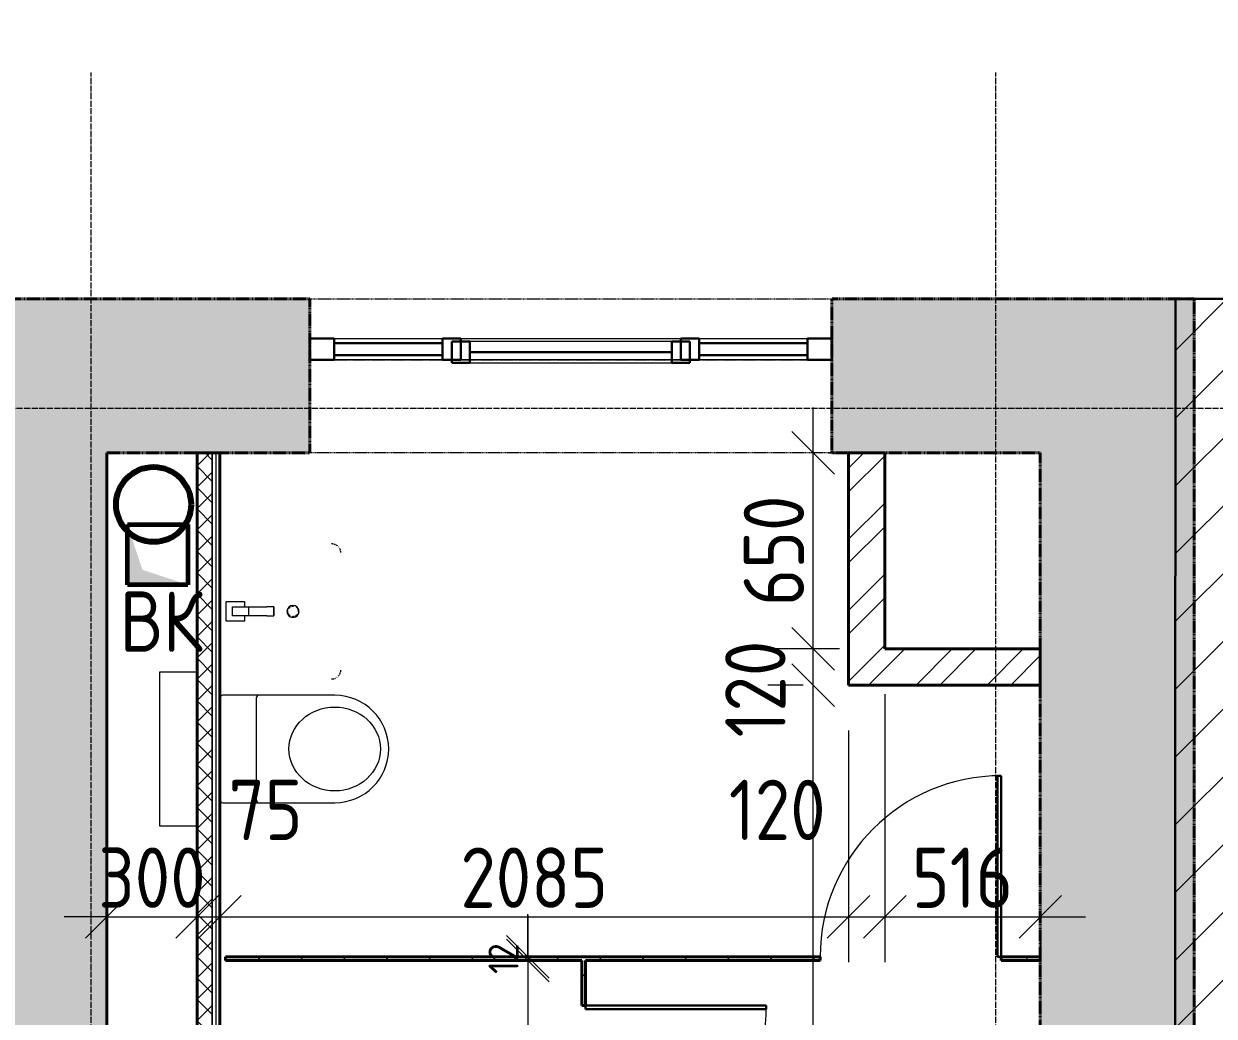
# Model space of a CAD drawing. Header units: millimetres. Extents: x -11886 to 379896, y -8130 to 47743.
# Drawn here: x 330241 to 334188, y 18691 to 21981 of the extents above; entities that cross this region are included whole.
import ezdxf

# ---------------------------------------------------------------- set-up
doc = ezdxf.new("R2010")
doc.units = ezdxf.units.MM
for name, pattern in [('ADSK_Линия сетки', [25, 20, -2.5, 0, -2.5]), ('ADSK_Сверху', [4.5, 3, -1.5]), ('ADSK_Снесено', [4.5, 3, -1.5])]:
    doc.linetypes.add(name, pattern=pattern)
for name, color, linetype, lineweight, true_color in [('_ Окна', 5, 'Continuous', 30, 0x0000ff), ('Витраж', 5, 'Continuous', 18, 0x0000ff), ('Двери', 5, 'Continuous', 18, 0x0000ff), ('Линии', 7, 'Continuous', 9, 0x00a600), ('Обобщенные модели', 5, 'Continuous', 18, 0x0000ff), ('Окна', 5, 'Continuous', 18, 0x0000ff), ('Панели витража', 5, 'Continuous', 18, 0x0000ff), ('планы со стояками отопление_dwg', 7, 'Continuous', 9, 0x767676), ('Сантехника', 5, 'Continuous', 18, 0x0000ff), ('Стены внутренние', 5, 'Continuous', 18, 0x0000ff), ('Стены наружные', 1, 'ADSK_Снесено', 18, 0xff0000), ('Стены штриховка', 5, 'Continuous', 18, 0x0000ff)]:
    doc.layers.add(name, color=color, linetype=linetype, lineweight=lineweight, true_color=true_color)
for name, color, linetype, lineweight in [('Аннотация', 7, 'Continuous', 9), ('Оси', 7, 'Continuous', 9), ('Размеры', 7, 'Continuous', 9), ('стояки', 7, 'Continuous', 9), ('Узлы', 7, 'Continuous', 18)]:
    doc.layers.add(name, color=color, linetype=linetype, lineweight=lineweight)
doc.styles.add('GOST Common_1', font='GOST_Common.ttf', dxfattribs={"width": 0.9, "height": 200})
doc.styles.add('GOST Common_3', font='GOST_Common.ttf', dxfattribs={"width": 0.9, "height": 100})
doc.dimstyles.new('ADSK_Основной_1_мм_Округление_до_1_мм_2', dxfattribs={"dimscale": 304.8, "dimtxt": 100.5715, "dimasz": 0.463911, "dimexe": 0.492126, "dimexo": 0.492126, "dimgap": 0.098425, "dimtad": 1, "dimdec": 0, "dimdsep": 46, "dimtxsty": 'GOST Common_3', "dimblk1": 'OBLIQUE', "dimblk2": 'OBLIQUE', "dimsah": 1, "dimcen": 0.09, "dimdle": 0.492126, "dimazin": 2, "dimtfac": 1, "dimtdec": 4, "dimtix": 1, "dimtmove": 0, "dimatfit": 3, "dimfxl": 1, "dimtvp": 1, "dimtolj": 1, "dimtzin": 0, "dimlwd": 20, "dimlwe": 20, "dimarcsym": 2})
doc.dimstyles.new('ADSK_Основной_2_мм_Округление_до_1_мм', dxfattribs={"dimscale": 304.8, "dimtxt": 201.142999, "dimasz": 0.463911, "dimexe": 0.492126, "dimexo": 0.492126, "dimgap": 0.098425, "dimtad": 1, "dimdec": 0, "dimdsep": 46, "dimtxsty": 'GOST Common_1', "dimblk1": 'OBLIQUE', "dimblk2": 'OBLIQUE', "dimsah": 1, "dimcen": 0.09, "dimdle": 0.492126, "dimazin": 2, "dimtfac": 1, "dimtdec": 4, "dimtix": 1, "dimtmove": 0, "dimatfit": 3, "dimfxl": 1, "dimtvp": 1, "dimtolj": 1, "dimtzin": 0, "dimlwd": 20, "dimlwe": 20, "dimarcsym": 2})
doc.dimstyles.new('ADSK_Основной_2_мм_Округление_до_1_мм_1', dxfattribs={"dimscale": 304.8, "dimtxt": 201.142999, "dimasz": 0.463911, "dimexe": 0.492126, "dimexo": 0.492126, "dimgap": 0.098425, "dimtad": 1, "dimdec": 0, "dimdsep": 46, "dimtxsty": 'GOST Common_1', "dimblk1": 'OBLIQUE', "dimblk2": 'OBLIQUE', "dimsah": 1, "dimcen": 0.09, "dimdle": 0.492126, "dimazin": 2, "dimtfac": 1, "dimtdec": 4, "dimtix": 1, "dimtmove": 1, "dimatfit": 3, "dimfxl": 1, "dimtvp": 1, "dimtolj": 1, "dimtzin": 0, "dimlwd": 20, "dimlwe": 20, "dimarcsym": 2})
pattern_1 = [(45, (322754.53, 150), (-70.7107, 70.7107), [])]
pattern_2 = [(45, (322754.53, 150), (-117.8655, 117.8655), []), (45, (322833.11, 150), (-117.8655, 117.8655), [])]

# ---------------------------------------------------------------- blocks, each defined once
blk = doc.blocks.new('Прямоугольный импост - 70х20_60мм-1225109-04 План 4-го этажа')
at = {"layer": 'Витраж', "color": 161, "linetype": 'ADSK_Сверху', "true_color": 0xaaaaff}
for p, q in [((39704.5, 2327.2), (39704.5, 2257.2)), ((39784.5, 2327.2), (39704.5, 2327.2)), ((40174.5, 2327.2), (40144.5, 2327.2)), ((39784.5, 2257.2), (39704.5, 2257.2)), ((40174.5, 2257.2), (40144.5, 2257.2))]:
    blk.add_line(p, q, dxfattribs=at)
blk = doc.blocks.new('Прямоугольный импост - 70х20_60мм-1236811-04 План 4-го этажа')
at = {"layer": 'Витраж', "color": 161, "linetype": 'ADSK_Сверху', "true_color": 0xaaaaff}
for p, q in [((-80, 35), (0, 35)), ((0, 35), (0, -35)), ((0, -35), (-80, -35))]:
    blk.add_line(p, q, dxfattribs=at)
blk = doc.blocks.new('Прямоугольный импост - 70х20_60мм-1236812-04 План 4-го этажа')
at = {"layer": 'Витраж', "color": 161, "linetype": 'ADSK_Сверху', "true_color": 0xaaaaff}
for p, q in [((0, 35), (-80, 35)), ((0, -35), (0, 35)), ((-80, -35), (0, -35))]:
    blk.add_line(p, q, dxfattribs=at)
blk = doc.blocks.new('Прямоугольный импост - 70х20_60мм-1464022-04 План 4-го этажа')
at = {"layer": 'Витраж', "color": 161, "linetype": 'ADSK_Сверху', "true_color": 0xaaaaff}
for p, q in [((8905.5, 20787.1), (8935.5, 20787.1)), ((9665.5, 20787.1), (9695.5, 20787.1)), ((8905.5, 20717.1), (8935.5, 20717.1)), ((9665.5, 20717.1), (9695.5, 20717.1))]:
    blk.add_line(p, q, dxfattribs=at)
blk = doc.blocks.new('Прямоугольный импост - 70х20_60мм-1225113-04 План 4-го этажа')
at = {"layer": 'Витраж', "color": 161, "linetype": 'ADSK_Сверху', "true_color": 0xaaaaff}
for p, q in [((41084.5, 2327.2), (41054.5, 2327.2)), ((41524.5, 2327.2), (41444.5, 2327.2)), ((41524.5, 2257.2), (41524.5, 2327.2)), ((41084.5, 2257.2), (41054.5, 2257.2)), ((41524.5, 2257.2), (41444.5, 2257.2))]:
    blk.add_line(p, q, dxfattribs=at)
blk = doc.blocks.new('Прямоугольный импост - 70х60мм-1236807-04 План 4-го этажа')
at = {"layer": 'Витраж', "color": 161, "linetype": 'ADSK_Сверху', "true_color": 0xaaaaff}
for p, q in [((-30, 35), (30, 35)), ((30, -35), (-30, -35))]:
    blk.add_line(p, q, dxfattribs=at)
blk = doc.blocks.new('Прямоугольный импост - 70х60мм-V3-04 План 4-го этажа')
at = {"layer": 'Витраж', "color": 161, "linetype": 'ADSK_Сверху', "true_color": 0xaaaaff}
for p, q in [((12864.2, 2396.5), (12864.2, 2326.5)), ((13224.2, 2396.5), (12864.2, 2396.5)), ((13224.2, 2326.5), (13224.2, 2396.5)), ((13224.2, 2326.5), (12864.2, 2326.5))]:
    blk.add_line(p, q, dxfattribs=at)
blk = doc.blocks.new('Прямоугольный импост - 70х60мм-1464024-04 План 4-го этажа')
at = {"layer": 'Витраж', "color": 161, "linetype": 'ADSK_Сверху', "true_color": 0xaaaaff}
for p, q in [((8935.5, 20787.1), (8935.5, 20717.1)), ((8935.5, 20787.1), (9665.5, 20787.1)), ((9665.5, 20717.1), (9665.5, 20787.1)), ((8935.5, 20717.1), (9665.5, 20717.1))]:
    blk.add_line(p, q, dxfattribs=at)
blk = doc.blocks.new('Системная панель - _AR_Стекло_40мм_привязка по центру-V106-04 План 4-го этажа')
at = {"layer": 'Панели витража', "lineweight": 30}
for p, q in [((180, 20), (-180, 20)), ((-180, 20), (-180, -20)), ((180, -20), (180, 20)), ((-180, -20), (180, -20))]:
    blk.add_line(p, q, dxfattribs=at)
blk = doc.blocks.new('Прямоугольный импост - 70х20_60мм-1463983-04 План 4-го этажа')
at = {"layer": 'Витраж', "lineweight": 30}
for p, q in [((-80, 35), (0, 35)), ((-80, -35), (-80, 35)), ((0, 35), (0, -35)), ((0, -35), (-80, -35))]:
    blk.add_line(p, q, dxfattribs=at)
blk = doc.blocks.new('Прямоугольный импост - 70х20_60мм-1463984-04 План 4-го этажа')
at = {"layer": 'Витраж', "lineweight": 30}
for p, q in [((0, 35), (-80, 35)), ((-80, 35), (-80, -35)), ((0, -35), (0, 35)), ((-80, -35), (0, -35))]:
    blk.add_line(p, q, dxfattribs=at)
blk = doc.blocks.new('Витраж-тент со смещением вовне - 60мм 30 сдвиг-2061572-04 План 4-го этажа')
at = {"layer": '_ Окна'}
for p, q in [((-395, 25), (-395, -45)), ((-395, 25), (-335, 25)), ((-395, -45), (-395, 25)), ((-335, 25), (-335, -45)), ((395, 25), (335, 25)), ((335, 25), (335, -45)), ((395, -45), (395, 25)), ((395, -45), (395, 25)), ((-335, -10), (335, -10)), ((-335, -45), (-395, -45)), ((335, -45), (395, -45))]:
    blk.add_line(p, q, dxfattribs=at)
at = {"layer": 'Окна'}
for p, q in [((335, 25), (-335, 25)), ((-335, -45), (335, -45))]:
    blk.add_line(p, q, dxfattribs=at)
blk = doc.blocks.new('Прямоугольный импост - 70х60мм-V89-04 План 4-го этажа')
at = {"layer": 'Витраж'}
for p, q in [((3750.2, 35424.3), (3750.2, 35784.3)), ((3820.2, 35784.3), (3820.2, 35424.3))]:
    blk.add_line(p, q, dxfattribs=at)
blk = doc.blocks.new('Прямоугольный импост - 70х60мм-1463981-04 План 4-го этажа')
at = {"layer": 'Витраж', "lineweight": 30}
for p, q in [((-30, 35), (30, 35)), ((-30, -35), (-30, 35)), ((30, 35), (30, -35)), ((30, -35), (-30, -35))]:
    blk.add_line(p, q, dxfattribs=at)
blk = doc.blocks.new('Прямоугольный импост - 70х60мм-V107-04 План 4-го этажа')
at = {"layer": 'Витраж'}
for p, q in [((8935.5, 20787.1), (9665.5, 20787.1)), ((9665.5, 20717.1), (8935.5, 20717.1))]:
    blk.add_line(p, q, dxfattribs=at)
blk = doc.blocks.new('Дверь-Одинарная-Панель - 600 x 2150 мм с_у-1872436-04 План 4-го этажа')
at = {"layer": 'Двери', "lineweight": 30}
for p, q in [((288, -6), (300, -6)), ((288, -606), (288, -6)), ((300, -6), (300, -606)), ((300, -606), (288, -606))]:
    blk.add_line(p, q, dxfattribs=at)
at = {"layer": 'Двери'}
blk.add_arc((300, -6), 600, 180, 270, dxfattribs=at)
blk = doc.blocks.new('Туалет подвесной-Moderna R-Laufen - 000 White-2284892-04 План 4-го этажа')
at = {"layer": 'Обобщенные модели'}
for p, q in [((-53, 419.3), (-53, 47.4)), ((303, 47.4), (303, 419.3)), ((-43.1, 157.8), (293.1, 157.8))]:
    blk.add_line(p, q, dxfattribs=at)
for centre, radius, start, end in [((125, 419.3), 178, 360, 180), ((-43.1, 167.7), 9.89, 180, 270), ((293.1, 167.7), 9.89, 270, 360), ((-43.1, 47.4), 9.89, 180, 270), ((293.1, 47.4), 9.89, 270, 360)]:
    blk.add_arc(centre, radius, start, end, dxfattribs=at)
blk.add_ellipse((125, 418.3), major_axis=(0, 151.6), ratio=0.916517, dxfattribs=at)
at = {"layer": 'Сантехника'}
for p, q in [((-130, -37.5), (-130, -162.5)), ((380, -162.5), (380, -37.5)), ((-130, -162.5), (380, -162.5))]:
    blk.add_line(p, q, dxfattribs=at)
blk = doc.blocks.new('Parametric_Porcelain_bathroom_sink_20774 - 450х400мм-2289802-04 План 4-го этажа')
at = {"layer": 'Сантехника'}
for p, q in [((-89.1, 380.6), (-88.2, 381.4)), ((343.1, 376.6), (343.9, 375.7)), ((110, 166.6), (140, 166.6)), ((110, 166.6), (110, 143.6)), ((140, 166.6), (110, 166.6)), ((140, 143.6), (140, 166.6)), ((110, 84), (110, 143.6)), ((140, 143.6), (140, 84)), ((110, 49), (110, 84)), ((140, 84), (110, 84)), ((140, 84), (140, 49)), ((93.2, 68.7), (93.2, 9.1)), ((110, 70.6), (95.1, 70.6)), ((110, 29), (110, 49)), ((154.6, 70.6), (140, 70.6)), ((140, 49), (140, 29)), ((156.5, 9.1), (156.5, 68.7)), ((94.7, 7.6), (155, 7.6)), ((140, 29), (110, 29))]:
    blk.add_line(p, q, dxfattribs=at)
at = {"layer": 'Сантехника', "flags": 128}
for points in [[(-100, 357.5), (-100, 358.7), (-99.9, 359.9), (-99.8, 361.1), (-99.6, 362.3), (-99.4, 363.5), (-99.1, 364.6)], [(-98.5, 366.9), (-98.1, 368.1), (-97.6, 369.2), (-97.1, 370.3), (-96.6, 371.4)], [(-95.4, 373.4), (-94.8, 374.4), (-94.1, 375.4), (-93.3, 376.4), (-92.6, 377.3)], [(-83.1, 384.5), (-82, 385), (-80.9, 385.5), (-79.7, 385.9)], [(-77.4, 386.6), (-76.3, 386.8), (-75.1, 387.1), (-73.9, 387.2), (-72.7, 387.4), (-71.5, 387.5), (-70.3, 387.5), (-70, 387.5)], [(320, 387.5), (321.2, 387.5), (322.4, 387.4), (323.6, 387.3), (324.8, 387.1), (326, 386.9), (327.1, 386.6)], [(329.4, 386), (330.6, 385.6), (331.7, 385.1), (332.8, 384.6), (333.9, 384.1)], [(335.9, 382.9), (336.9, 382.3), (337.9, 381.6), (338.9, 380.8), (339.8, 380.1)], [(347, 370.6), (347.5, 369.5), (348, 368.4), (348.4, 367.2)], [(349.1, 364.9), (349.3, 363.8), (349.6, 362.6), (349.7, 361.4), (349.9, 360.2), (350, 359), (350, 357.8), (350, 357.5)]]:
    blk.add_lwpolyline(points, dxfattribs=at)
at = {"layer": 'Сантехника'}
for centre, radius, start, end in [((125, 230), 20, 0, 180), ((125, 230), 18.2, 95.8453, 146.6627), ((125, 230), 18.2, 85.131, 94.1833), ((125, 230), 18.2, 52.7593, 62.7191), ((125, 230), 16.3, 36.8749, 45), ((125, 230), 16.3, 36.8749, 45), ((125, 230), 18.2, 45, 49.4056), ((125, 230), 18.2, 28.9833, 39.7338), ((125, 230), 20, 180, 360), ((125, 230), 18.2, 165.1578, 180), ((125, 230), 18.2, 180, 191.3408), ((125, 230), 16.3, 175.3673, 180), ((125, 230), 16.3, 175.3673, 180), ((125, 230), 16.3, 180, 198.6206), ((125, 230), 16.3, 180, 198.6206), ((125, 230), 18.2, 208.9833, 219.7338), ((125, 230), 16.3, 216.8749, 225), ((125, 230), 16.3, 216.8749, 225), ((125, 230), 18.2, 225, 229.4056), ((125, 230), 18.2, 232.7593, 242.7191), ((125, 230), 18.2, 265.131, 274.1833), ((125, 230), 18.2, 278.4667, 326.6627), ((125, 230), 16.3, 0, 18.6206), ((125, 230), 16.3, 0, 18.6206), ((125, 230), 16.3, 355.3673, 360), ((125, 230), 16.3, 355.3673, 360), ((125, 230), 18.2, 345.1578, 360), ((125, 230), 18.2, 0, 11.3408), ((95.1, 68.7), 1.87, 90, 180), ((95.1, 68.7), 1.87, 120, 150), ((95.1, 68.7), 1.87, 120, 150), ((95.1, 68.7), 1.87, 120, 150), ((154.6, 68.7), 1.87, 0, 90), ((154.6, 68.7), 1.87, 30, 60), ((154.6, 68.7), 1.87, 30, 60), ((154.6, 68.7), 1.87, 30, 60), ((94.7, 9.1), 1.49, 180, 270), ((155, 9.1), 1.49, 270, 360)]:
    blk.add_arc(centre, radius, start, end, dxfattribs=at)
blk = doc.blocks.new('Дверь-Одинарная-Панель - 600 x 2150 мм с_у-1872435-04 План 4-го этажа')
at = {"layer": 'Двери', "lineweight": 30}
for p, q in [((300, 606), (288, 606)), ((288, 606), (288, 6)), ((300, 6), (300, 606)), ((288, 6), (300, 6))]:
    blk.add_line(p, q, dxfattribs=at)
at = {"layer": 'Двери'}
blk.add_arc((300, 6), 600, 90, 180, dxfattribs=at)
blk = doc.blocks.new('планы со стояками отопление_dwg-1484427-04 План 4-го этажа')
at = {"layer": 'стояки', "color": 246, "lineweight": 80, "true_color": 0x7f001f}
blk.add_circle((178406.1, 430146.1), 124.3, dxfattribs=at)
blk = doc.blocks.new('_Oblique')
at = {"color": 0, "linetype": 'ByBlock', "lineweight": -2}
blk.add_line((-0.5, -0.5), (0.5, 0.5), dxfattribs=at)
blk = doc.blocks.new('*D3000')
at = {"layer": 'Defpoints', "color": 0, "transparency": 16777216}
for p in [(331912, 18876.1), (332012, 18888.1), (332012, 18876.1)]:
    blk.add_point(p, dxfattribs=at)
at = {"layer": 'Размеры', "color": 0, "lineweight": 20, "transparency": 16777216}
for p, q in [((331912, 18888.1), (331912, 19029.5)), ((331862, 18888.1), (331762, 18888.1)), ((331862, 18876.1), (331762, 18876.1)), ((331912, 18888.1), (331912, 18876.1)), ((331912, 18876.1), (331912, 18734.7))]:
    blk.add_line(p, q, dxfattribs=at)
at = {"layer": 'Размеры', "color": 0, "lineweight": 20, "transparency": 16777216, "xscale": 141.4, "yscale": 141.4, "zscale": 141.4}
for p, rotation in [((331912, 18888.1), 270), ((331912, 18876.1), 90)]:
    blk.add_blockref('_Oblique', p, dxfattribs=dict(at, rotation=rotation))
at = {"layer": 'Размеры', "color": 0, "lineweight": 20, "transparency": 16777216, "insert": (331832, 18882.1), "char_height": 100, "width": 128.868, "attachment_point": 5, "rotation": 90, "style": 'GOST Common_3'}
blk.add_mtext('\\A1;12', dxfattribs=at)
blk = doc.blocks.new('*D3001')
at = {"layer": 'Defpoints', "color": 0, "transparency": 16777216}
for p in [(332012, 18876.1), (331912, 17926.1), (332012, 17926.1)]:
    blk.add_point(p, dxfattribs=at)
at = {"layer": 'Размеры', "color": 0, "lineweight": 20, "transparency": 16777216}
for p, q in [((331912, 19026.1), (331912, 17776.1)), ((331862, 18876.1), (331762, 18876.1)), ((331862, 17926.1), (331762, 17926.1))]:
    blk.add_line(p, q, dxfattribs=at)
at = {"layer": 'Размеры', "color": 0, "lineweight": 20, "transparency": 16777216, "xscale": 141.4, "yscale": 141.4, "zscale": 141.4}
for p, rotation in [((331912, 18876.1), 90), ((331912, 17926.1), 270)]:
    blk.add_blockref('_Oblique', p, dxfattribs=dict(at, rotation=rotation))
at = {"layer": 'Размеры', "color": 0, "lineweight": 20, "transparency": 16777216, "insert": (331832, 18401.1), "char_height": 100, "width": 227.053, "attachment_point": 5, "rotation": 90, "style": 'GOST Common_3'}
blk.add_mtext('\\A1;950', dxfattribs=at)
blk = doc.blocks.new('*D3010')
at = {"layer": 'Defpoints', "color": 0, "transparency": 16777216}
for p in [(332858.4, 19788.6), (332975.9, 19788.6), (332103.3, 15040.1)]:
    blk.add_point(p, dxfattribs=at)
at = {"layer": 'Размеры', "color": 0, "lineweight": 20, "transparency": 16777216}
for p, q in [((332858.4, 14890.1), (332858.4, 19938.6)), ((332825.9, 19788.6), (332708.4, 19788.6)), ((332253.3, 15040.1), (333008.4, 15040.1))]:
    blk.add_line(p, q, dxfattribs=at)
at = {"layer": 'Размеры', "color": 0, "lineweight": 20, "transparency": 16777216, "xscale": 141.4, "yscale": 141.4, "zscale": 141.4}
for p, rotation in [((332858.4, 19788.6), 90), ((332858.4, 15040.1), 270)]:
    blk.add_blockref('_Oblique', p, dxfattribs=dict(at, rotation=rotation))
at = {"layer": 'Размеры', "color": 0, "lineweight": 20, "transparency": 16777216, "insert": (332728.4, 17414.4), "char_height": 200, "width": 646.385, "attachment_point": 5, "rotation": 90, "style": 'GOST Common_1'}
blk.add_mtext('\\A1;4749', dxfattribs=at)
blk = doc.blocks.new('*D3011')
at = {"layer": 'Defpoints', "color": 0, "transparency": 16777216}
for p in [(332858.4, 19908.6), (333095.9, 19908.6), (332975.9, 19788.6)]:
    blk.add_point(p, dxfattribs=at)
at = {"layer": 'Размеры', "color": 0, "lineweight": 20, "transparency": 16777216}
for p, q in [((332858.4, 19638.6), (332858.4, 20058.6)), ((332945.9, 19908.6), (332708.4, 19908.6)), ((332825.9, 19788.6), (332708.4, 19788.6))]:
    blk.add_line(p, q, dxfattribs=at)
at = {"layer": 'Размеры', "color": 0, "lineweight": 20, "transparency": 16777216, "xscale": 141.4, "yscale": 141.4, "zscale": 141.4}
for p, rotation in [((332858.4, 19908.6), 90), ((332858.4, 19788.6), 270)]:
    blk.add_blockref('_Oblique', p, dxfattribs=dict(at, rotation=rotation))
at = {"layer": 'Размеры', "color": 0, "lineweight": 20, "transparency": 16777216, "insert": (332567, 19615), "char_height": 200, "width": 409.104, "attachment_point": 1, "rotation": 90, "line_spacing_factor": 1.022761, "style": 'GOST Common_1'}
blk.add_mtext('\\A1;120', dxfattribs=at)
blk = doc.blocks.new('*D3012')
at = {"layer": 'Defpoints', "color": 0, "transparency": 16777216}
for p in [(332758.4, 20558.6), (332858.4, 20558.6), (333095.9, 19908.6)]:
    blk.add_point(p, dxfattribs=at)
at = {"layer": 'Размеры', "color": 0, "lineweight": 20, "transparency": 16777216}
for p, q in [((332858.4, 19758.6), (332858.4, 20708.6)), ((332908.4, 20558.6), (333008.4, 20558.6)), ((332945.9, 19908.6), (332708.4, 19908.6))]:
    blk.add_line(p, q, dxfattribs=at)
at = {"layer": 'Размеры', "color": 0, "lineweight": 20, "transparency": 16777216, "xscale": 141.4, "yscale": 141.4, "zscale": 141.4}
for p, rotation in [((332858.4, 20558.6), 90), ((332858.4, 19908.6), 270)]:
    blk.add_blockref('_Oblique', p, dxfattribs=dict(at, rotation=rotation))
at = {"layer": 'Размеры', "color": 0, "lineweight": 20, "transparency": 16777216, "insert": (332728.4, 20233.6), "char_height": 200, "width": 454.106, "attachment_point": 5, "rotation": 90, "style": 'GOST Common_1'}
blk.add_mtext('\\A1;650', dxfattribs=at)
blk = doc.blocks.new('*D3033')
at = {"layer": 'Defpoints', "color": 0, "transparency": 16777216}
for p in [(330516.3, 19158.3), (330816.3, 19120.2), (330816.3, 19020.2)]:
    blk.add_point(p, dxfattribs=at)
at = {"layer": 'Размеры', "color": 0, "lineweight": 20, "transparency": 16777216}
for p, q in [((330516.3, 19020.2), (330374.9, 19020.2)), ((330516.3, 19020.2), (330816.3, 19020.2)), ((330516.3, 19008.3), (330516.3, 18870.2)), ((330816.3, 19020.2), (330957.7, 19020.2)), ((330816.3, 18970.2), (330816.3, 18870.2))]:
    blk.add_line(p, q, dxfattribs=at)
at = {"layer": 'Размеры', "color": 0, "lineweight": 20, "transparency": 16777216, "xscale": 141.4, "yscale": 141.4, "zscale": 141.4}
blk.add_blockref('_Oblique', (330516.3, 19020.2), dxfattribs=at)
at = {"layer": 'Размеры', "color": 0, "lineweight": 20, "transparency": 16777216, "xscale": 141.4, "yscale": 141.4, "zscale": 141.4, "rotation": 180}
blk.add_blockref('_Oblique', (330816.3, 19020.2), dxfattribs=at)
at = {"layer": 'Размеры', "color": 0, "lineweight": 20, "transparency": 16777216, "insert": (330666.3, 19150.2), "char_height": 200, "width": 454.106, "attachment_point": 5, "style": 'GOST Common_1'}
blk.add_mtext('\\A1;300', dxfattribs=at)
blk = doc.blocks.new('*D3034')
at = {"layer": 'Defpoints', "color": 0, "transparency": 16777216}
for p in [(330816.3, 19120.2), (330891.3, 19120.2), (330891.3, 19020.2)]:
    blk.add_point(p, dxfattribs=at)
at = {"layer": 'Размеры', "color": 0, "lineweight": 20, "transparency": 16777216}
for p, q in [((330666.3, 19020.2), (331041.3, 19020.2)), ((330816.3, 18970.2), (330816.3, 18870.2)), ((330891.3, 18970.2), (330891.3, 18870.2))]:
    blk.add_line(p, q, dxfattribs=at)
at = {"layer": 'Размеры', "color": 0, "lineweight": 20, "transparency": 16777216, "xscale": 141.4, "yscale": 141.4, "zscale": 141.4, "rotation": 180}
blk.add_blockref('_Oblique', (330816.3, 19020.2), dxfattribs=at)
at = {"layer": 'Размеры', "color": 0, "lineweight": 20, "transparency": 16777216, "xscale": 141.4, "yscale": 141.4, "zscale": 141.4}
blk.add_blockref('_Oblique', (330891.3, 19020.2), dxfattribs=at)
at = {"layer": 'Размеры', "color": 0, "lineweight": 20, "transparency": 16777216, "insert": (330920.3, 19474.9), "char_height": 200, "width": 302.737, "attachment_point": 1, "line_spacing_factor": 1.022761, "style": 'GOST Common_1'}
blk.add_mtext('\\A1;75', dxfattribs=at)
blk = doc.blocks.new('*D3035')
at = {"layer": 'Defpoints', "color": 0, "transparency": 16777216}
for p in [(332975.9, 19788.6), (330891.3, 19120.2), (332975.9, 19020.2)]:
    blk.add_point(p, dxfattribs=at)
at = {"layer": 'Размеры', "color": 0, "lineweight": 20, "transparency": 16777216}
for p, q in [((332975.9, 19638.6), (332975.9, 18870.2)), ((330741.3, 19020.2), (333125.9, 19020.2)), ((330891.3, 18970.2), (330891.3, 18870.2))]:
    blk.add_line(p, q, dxfattribs=at)
at = {"layer": 'Размеры', "color": 0, "lineweight": 20, "transparency": 16777216, "xscale": 141.4, "yscale": 141.4, "zscale": 141.4, "rotation": 180}
blk.add_blockref('_Oblique', (330891.3, 19020.2), dxfattribs=at)
at = {"layer": 'Размеры', "color": 0, "lineweight": 20, "transparency": 16777216, "xscale": 141.4, "yscale": 141.4, "zscale": 141.4}
blk.add_blockref('_Oblique', (332975.9, 19020.2), dxfattribs=at)
at = {"layer": 'Размеры', "color": 0, "lineweight": 20, "transparency": 16777216, "insert": (331933.6, 19150.2), "char_height": 200, "width": 605.475, "attachment_point": 5, "style": 'GOST Common_1'}
blk.add_mtext('\\A1;2085', dxfattribs=at)
blk = doc.blocks.new('*D3036')
at = {"layer": 'Defpoints', "color": 0, "transparency": 16777216}
for p in [(333095.9, 19908.6), (332975.9, 19788.6), (333095.9, 19020.2)]:
    blk.add_point(p, dxfattribs=at)
at = {"layer": 'Размеры', "color": 0, "lineweight": 20, "transparency": 16777216}
for p, q in [((333095.9, 19758.6), (333095.9, 18870.2)), ((332975.9, 19638.6), (332975.9, 18870.2)), ((332825.9, 19020.2), (333245.9, 19020.2))]:
    blk.add_line(p, q, dxfattribs=at)
at = {"layer": 'Размеры', "color": 0, "lineweight": 20, "transparency": 16777216, "xscale": 141.4, "yscale": 141.4, "zscale": 141.4, "rotation": 180}
blk.add_blockref('_Oblique', (332975.9, 19020.2), dxfattribs=at)
at = {"layer": 'Размеры', "color": 0, "lineweight": 20, "transparency": 16777216, "xscale": 141.4, "yscale": 141.4, "zscale": 141.4}
blk.add_blockref('_Oblique', (333095.9, 19020.2), dxfattribs=at)
at = {"layer": 'Размеры', "color": 0, "lineweight": 20, "transparency": 16777216, "insert": (332579.1, 19474.9), "char_height": 200, "width": 409.104, "attachment_point": 1, "line_spacing_factor": 1.022761, "style": 'GOST Common_1'}
blk.add_mtext('\\A1;120', dxfattribs=at)
blk = doc.blocks.new('*D3037')
at = {"layer": 'Defpoints', "color": 0, "transparency": 16777216}
for p in [(333095.9, 19908.6), (333611.9, 19120.2), (333611.9, 19020.2)]:
    blk.add_point(p, dxfattribs=at)
at = {"layer": 'Размеры', "color": 0, "lineweight": 20, "transparency": 16777216}
for p, q in [((333095.9, 19758.6), (333095.9, 18870.2)), ((332945.9, 19020.2), (333761.9, 19020.2)), ((333611.9, 18970.2), (333611.9, 18870.2))]:
    blk.add_line(p, q, dxfattribs=at)
at = {"layer": 'Размеры', "color": 0, "lineweight": 20, "transparency": 16777216, "xscale": 141.4, "yscale": 141.4, "zscale": 141.4, "rotation": 180}
blk.add_blockref('_Oblique', (333095.9, 19020.2), dxfattribs=at)
at = {"layer": 'Размеры', "color": 0, "lineweight": 20, "transparency": 16777216, "xscale": 141.4, "yscale": 141.4, "zscale": 141.4}
blk.add_blockref('_Oblique', (333611.9, 19020.2), dxfattribs=at)
at = {"layer": 'Размеры', "color": 0, "lineweight": 20, "transparency": 16777216, "insert": (333353.9, 19150.2), "char_height": 200, "width": 409.104, "attachment_point": 5, "style": 'GOST Common_1'}
blk.add_mtext('\\A1;516', dxfattribs=at)

msp = doc.modelspace()

# ---------------------------------------------------------------- hatches: boundary and pattern name
at = {"lineweight": 13, "true_color": 0x636466, "transparency": 33554559}
h = msp.add_hatch(dxfattribs=at)
h.set_pattern_fill('ANSI31', color=251, scale=50)
h.set_pattern_definition([(45, (322754.53, 85026.59), (-112.2532, 112.2532), [])])
h.paths.add_polyline_path([(354071.55, 43675.13), (341210.37, 43675.13), (341210.37, 21068.63), (334059.77, 21068.63), (334055.85, 13720.18), (337042.11, 13716.63), (337042.11, 13206.63), (335179.7, 13206.63), (335179.7, 11328.12), (358547.3, 11328.12), (358547.3, 13716.63), (361496.44, 13716.63), (361484.24, 21084.06), (354071.55, 21084.06)])
at = {"layer": 'Стены внутренние', "true_color": 0xc0c0c0}
msp.add_hatch(color=9, dxfattribs=at).paths.add_polyline_path([(330487.34, 12933.84), (330516.28, 12933.84), (330516.28, 20558.63), (330136.28, 20558.63), (330136.28, 13109.55), (330486.6, 13110.89), (330487.14, 12933.84)])
at = {"layer": 'Стены внутренние', "lineweight": 9}
h = msp.add_hatch(dxfattribs=at)
h.set_pattern_fill('FP_3', color=256, style=0, pattern_type=2)
h.set_pattern_definition([(45, (322754.535, 150), (-35.35534, 35.35534), []), (135, (322754.535, 150), (-35.35534, -35.35534), [])])
h.paths.add_polyline_path([(330866.28, 15040.12), (330866.28, 20558.63), (330816.28, 20558.63), (330816.28, 15040.12)])
h = msp.add_hatch(dxfattribs=at)
h.set_pattern_fill('FP_2', color=256, style=0, pattern_type=2)
h.set_pattern_definition(pattern_2)
h.paths.add_polyline_path([(333095.85, 19908.63), (333095.85, 20558.63), (332975.85, 20558.63), (332975.85, 19908.63)])
h = msp.add_hatch(dxfattribs=at)
h.set_pattern_fill('FP_2', color=256, style=0, pattern_type=2)
h.set_pattern_definition(pattern_2)
h.paths.add_polyline_path([(332975.85, 19788.63), (333611.85, 19788.63), (333611.85, 19908.63), (332975.85, 19908.63)])
h = msp.add_hatch(dxfattribs=at)
h.set_pattern_fill('FP_4', color=256, style=0, pattern_type=2)
h.set_pattern_definition(pattern_1)
h.paths.add_polyline_path([(333611.85, 18876.12), (333611.85, 18888.12), (333481.85, 18888.12), (333481.85, 18876.12)])
h.paths.add_polyline_path([(332881.85, 18876.12), (332881.85, 18888.12), (330910.34, 18888.12), (330910.34, 18876.12), (332276.3, 18876.12)])
h = msp.add_hatch(dxfattribs=at)
h.set_pattern_fill('FP_4', color=256, style=0, pattern_type=2)
h.set_pattern_definition(pattern_1)
h.paths.add_polyline_path([(332103.28, 15040.12), (332103.28, 15240.12), (332091.28, 15240.12), (332091.28, 15040.12)])
h.paths.add_polyline_path([(332103.28, 15840.12), (332103.28, 16214.12), (332091.28, 16214.12), (332091.28, 15840.12)])
h.paths.add_polyline_path([(332091.28, 16814.12), (332103.28, 16814.12), (332103.28, 17164.12), (332091.28, 17164.12), (332091.28, 16952.12)])
h.paths.add_polyline_path([(332091.28, 17764.12), (332103.28, 17764.12), (332103.28, 18126.12), (332091.28, 18126.12), (332091.28, 17888.96)])
h.paths.add_polyline_path([(332103.28, 18726.12), (332103.28, 18876.12), (332091.28, 18875.93), (332091.28, 18726.12)])
at = {"layer": 'Стены наружные', "true_color": 0xc0c0c0}
h = msp.add_hatch(color=9, dxfattribs=at)
h.paths.add_polyline_path([(333611.85, 20558.63), (334121.85, 20558.63), (334121.85, 21068.63), (332920.07, 21068.63), (332920.07, 20558.63)])
h.paths.add_polyline_path([(326698.03, 20558.63), (331190.07, 20558.63), (331190.07, 21068.63), (326188.03, 21068.63), (326188.03, 20562.46), (326503.43, 20560.63), (326503.43, 20558.63), (326644.61, 20558.63)])
h = msp.add_hatch(color=9, dxfattribs=at)
h.paths.add_polyline_path([(334121.85, 13716.63), (334121.85, 14168.45), (333611.85, 14168.45), (333611.85, 13716.63), (333991.85, 13716.63)])
h.paths.add_polyline_path([(333716.18, 15018.45), (334121.85, 15018.45), (334121.85, 20558.63), (333611.85, 20558.63), (333611.85, 15018.45)])
at = {"layer": 'Узлы', "true_color": 0x808080}
msp.add_hatch(color=8, dxfattribs=at).paths.add_polyline_path([(330584.88, 20121.32), (330784.88, 20121.32), (330634.38, 20170.82), (330584.88, 20321.32), (330584.88, 20170.82)])

# ---------------------------------------------------------------- linework, layer by layer
at = {"color": 251, "lineweight": 30, "true_color": 0x636466}
msp.add_lwpolyline([(334059.77, 21068.63), (334055.85, 13720.18), (337042.11, 13716.63), (337042.11, 13206.63), (335179.7, 13206.63), (335179.7, 11328.12), (358547.3, 11328.12), (358547.3, 13716.63), (361496.44, 13716.63), (361484.24, 21084.06), (354071.55, 21084.06), (354071.55, 43675.13), (341210.37, 43675.13), (341210.37, 21068.63), (334059.77, 21068.63)], dxfattribs=at)
at = {"layer": 'Линии', "lineweight": 60}
for p, q in [((330584.88, 20321.32), (330784.88, 20321.32)), ((330584.88, 20121.32), (330584.88, 20321.32)), ((330784.88, 20321.32), (330784.88, 20121.32)), ((330784.88, 20121.32), (330584.88, 20121.32))]:
    msp.add_line(p, q, dxfattribs=at)
at = {"layer": 'Оси', "linetype": 'ADSK_Линия сетки'}
for p, q in [((330464.44, -5025.59), (330464.44, 21818.8)), ((333464.44, -5025.59), (333464.44, 21818.8)), ((311668.31, 20706.79), (379896.25, 20706.79))]:
    msp.add_line(p, q, dxfattribs=at)
at = {"layer": 'Стены внутренние', "color": 18, "lineweight": 40, "true_color": 0x000000}
for p, q in [((330516.28, 13123.84), (330516.28, 20558.63)), ((330816.28, 20558.63), (330816.28, 15040.12)), ((330866.28, 20558.63), (330816.28, 20558.63)), ((330891.28, 20558.63), (330867.28, 20558.63)), ((330891.28, 15040.12), (330891.28, 20558.63)), ((332975.85, 20558.63), (332975.85, 19788.63)), ((333095.85, 20558.63), (332975.85, 20558.63)), ((333095.85, 19908.63), (333095.85, 20558.63)), ((333611.85, 19908.63), (333095.85, 19908.63)), ((333611.85, 19788.63), (333611.85, 19908.63)), ((332975.85, 19788.63), (333611.85, 19788.63)), ((332881.85, 18888.12), (330910.34, 18888.12)), ((330910.34, 18888.12), (330910.34, 18876.12)), ((330910.34, 18876.12), (332091.28, 18876.12)), ((332091.28, 18876.12), (332091.28, 18726.12)), ((332103.28, 18876.12), (332881.85, 18876.12)), ((332103.28, 18726.12), (332103.28, 18876.12)), ((332881.85, 18876.12), (332881.85, 18888.12)), ((333611.85, 18888.12), (333481.85, 18888.12)), ((333481.85, 18888.12), (333481.85, 18876.12)), ((333481.85, 18876.12), (333611.85, 18876.12)), ((333611.85, 18876.12), (333611.85, 18888.12)), ((332091.28, 18726.12), (332103.28, 18726.12))]:
    msp.add_line(p, q, dxfattribs=at)
at = {"layer": 'Стены наружные', "color": 18, "lineweight": 40, "true_color": 0x000000}
for p, q in [((331190.07, 21068.63), (326698.03, 21068.63)), ((331190.07, 20558.63), (331190.07, 21068.63)), ((334121.85, 21068.63), (332920.07, 21068.63)), ((332920.07, 21068.63), (332920.07, 20558.63)), ((334121.85, 15018.45), (334121.85, 21068.63)), ((330516.28, 20558.63), (330816.28, 20558.63)), ((330891.28, 20558.63), (331190.07, 20558.63)), ((332920.07, 20558.63), (332975.85, 20558.63)), ((333095.85, 20558.63), (333611.85, 20558.63)), ((333611.85, 20558.63), (333611.85, 19908.63)), ((333611.85, 19788.63), (333611.85, 18888.12)), ((333611.85, 18876.12), (333611.85, 15018.45))]:
    msp.add_line(p, q, dxfattribs=at)
at = {"layer": 'Стены наружные', "color": 18, "true_color": 0x000000}
for p, q in [((331190.07, 21068.63), (332920.07, 21068.63)), ((332920.07, 20558.63), (331190.07, 20558.63))]:
    msp.add_line(p, q, dxfattribs=at)
at = {"layer": 'Стены штриховка'}
for p, q in [((330866.28, 15040.12), (330866.28, 20558.63)), ((330867.28, 20558.63), (330866.28, 20558.63)), ((330867.28, 15040.12), (330867.28, 20558.63)), ((330879.28, 15040.12), (330879.28, 20558.63))]:
    msp.add_line(p, q, dxfattribs=at)

# ---------------------------------------------------------------- block references
at = {"layer": '_ Окна'}
msp.add_blockref('Витраж-тент со смещением вовне - 60мм 30 сдвиг-2061572-04 План 4-го этажа', (332055.07, 20902.1), dxfattribs=at)
at = {"layer": 'Витраж', "color": 161, "linetype": 'ADSK_Сверху', "true_color": 0xaaaaff, "rotation": 180}
for name, p in [('Прямоугольный импост - 70х20_60мм-1236812-04 План 4-го этажа', (331190.07, 20902.1)), ('Прямоугольный импост - 70х20_60мм-1225113-04 План 4-го этажа', (372714.52, 23194.25)), ('Прямоугольный импост - 70х60мм-V3-04 План 4-го этажа', (344494.31, 23263.61)), ('Прямоугольный импост - 70х20_60мм-1225109-04 План 4-го этажа', (372624.52, 23194.25)), ('Прямоугольный импост - 70х60мм-V3-04 План 4-го этажа', (345704.31, 23263.61))]:
    msp.add_blockref(name, p, dxfattribs=at)
at = {"layer": 'Витраж'}
for name, p, rotation in [('Прямоугольный импост - 70х20_60мм-1463984-04 План 4-го этажа', (331190.07, 20902.1), 180), ('Прямоугольный импост - 70х60мм-V89-04 План 4-го этажа', (367054.38, 17116.89), 89.99999999999993), ('Прямоугольный импост - 70х60мм-V89-04 План 4-го этажа', (368264.38, 17116.89), 89.9999999999999)]:
    msp.add_blockref(name, p, dxfattribs=dict(at, rotation=rotation))
at = {"layer": 'Витраж', "color": 161, "linetype": 'ADSK_Сверху', "true_color": 0xaaaaff, "extrusion": (0, 0, -1), "rotation": 180}
for name, p in [('Прямоугольный импост - 70х60мм-1236807-04 План 4-го этажа', (-331660.07, 20902.1)), ('Прямоугольный импост - 70х60мм-1236807-04 План 4-го этажа', (-332450.07, 20902.1)), ('Прямоугольный импост - 70х20_60мм-1236811-04 План 4-го этажа', (-332920.07, 20902.1))]:
    msp.add_blockref(name, p, dxfattribs=at)
at = {"layer": 'Витраж', "extrusion": (0, 0, -1), "rotation": 180}
for name, p in [('Прямоугольный импост - 70х60мм-1463981-04 План 4-го этажа', (-331660.07, 20902.1)), ('Прямоугольный импост - 70х60мм-1463981-04 План 4-го этажа', (-332450.07, 20902.1)), ('Прямоугольный импост - 70х20_60мм-1463983-04 План 4-го этажа', (-332920.07, 20902.1))]:
    msp.add_blockref(name, p, dxfattribs=at)
at = {"layer": 'Витраж', "color": 161, "linetype": 'ADSK_Сверху', "true_color": 0xaaaaff}
for name in ['Прямоугольный импост - 70х20_60мм-1464022-04 План 4-го этажа', 'Прямоугольный импост - 70х60мм-1464024-04 План 4-го этажа']:
    msp.add_blockref(name, (322754.53, 150), dxfattribs=at)
at = {"layer": 'Витраж'}
msp.add_blockref('Прямоугольный импост - 70х60мм-V107-04 План 4-го этажа', (322754.53, 150), dxfattribs=at)
at = {"layer": 'Двери'}
msp.add_blockref('Дверь-Одинарная-Панель - 600 x 2150 мм с_у-1872435-04 План 4-го этажа', (333181.85, 18882.12), dxfattribs=at)
at = {"layer": 'Двери', "rotation": 89.99999999999991}
msp.add_blockref('Дверь-Одинарная-Панель - 600 x 2150 мм с_у-1872436-04 План 4-го этажа', (332097.28, 18426.12), dxfattribs=at)
at = {"layer": 'Панели витража'}
for p in [(331450.07, 20902.1), (332660.07, 20902.1)]:
    msp.add_blockref('Системная панель - _AR_Стекло_40мм_привязка по центру-V106-04 План 4-го этажа', p, dxfattribs=at)
at = {"layer": 'планы со стояками отопление_dwg', "color": 6, "true_color": 0xff00ff}
msp.add_blockref('планы со стояками отопление_dwg-1484427-04 План 4-го этажа', (152265.33, -409758.64), dxfattribs=at)
at = {"layer": 'Сантехника', "rotation": 269.9999999999999}
for name, p in [('Parametric_Porcelain_bathroom_sink_20774 - 450х400мм-2289802-04 План 4-го этажа', (330903.78, 20157.84)), ('Туалет подвесной-Moderna R-Laufen - 000 White-2284892-04 План 4-го этажа', (330853.78, 19701.84))]:
    msp.add_blockref(name, p, dxfattribs=at)

# ---------------------------------------------------------------- texts
at = {"layer": 'Аннотация', "insert": (330559.19, 20099.34), "char_height": 200, "width": 360.7594, "attachment_point": 1, "style": 'GOST Common_1'}
msp.add_mtext('ВК', dxfattribs=at)

# ---------------------------------------------------------------- dimensions: what is measured, and where the dimension line sits
at = {"layer": 'Размеры', "lineweight": 20}
for base, p1, p2, dimstyle, override, picture, middle in [((332858.41, 20558.63), (333095.85, 19908.63), (332758.43, 20558.63), 'ADSK_Основной_2_мм_Округление_до_1_мм', {"dimpost": '<>', "dimfxl": 732.361921}, '*D3012', (332728.41, 20233.63)), ((332858.41, 19788.63), (332103.28, 15040.12), (332975.85, 19788.63), 'ADSK_Основной_2_мм_Округление_до_1_мм', {"dimpost": '<>', "dimfxl": 4828.019945}, '*D3010', (332728.41, 17414.37)), ((331912, 18876.12), (332011.99, 18888.12), (332011.99, 18876.12), 'ADSK_Основной_1_мм_Округление_до_1_мм_2', {"dimpost": '<>', "dimfxl": 12}, '*D3000', (331832, 18882.12)), ((331912, 17926.12), (332011.99, 18876.12), (332011.99, 17926.12), 'ADSK_Основной_1_мм_Округление_до_1_мм_2', {"dimpost": '<>', "dimfxl": 950}, '*D3001', (331832, 18401.12))]:
    dim = msp.add_linear_dim(base=base, p1=p1, p2=p2, angle=90, dimstyle=dimstyle, override=override, dxfattribs=at)
    dim.commit()
    dim.dimension.update_dxf_attribs({"geometry": picture, "text_midpoint": middle})
dim = msp.add_linear_dim(base=(332858.41, 19908.63), p1=(332975.85, 19788.63), p2=(333095.85, 19908.63), angle=90, dimstyle='ADSK_Основной_2_мм_Округление_до_1_мм_1', override={"dimpost": '<>', "dimfxl": 169.705627}, dxfattribs=at)
dim.commit()
dim.dimension.update_dxf_attribs({"geometry": '*D3011', "text_midpoint": (332700.38, 19819.6), "dimtype": 160, "text_rotation": 90})
for base, p1, p2, override, picture, middle in [((333095.85, 19020.2), (332975.85, 19788.63), (333095.85, 19908.63), {"dimpost": '<>', "dimfxl": 169.705627}, '*D3036', (332783.69, 19178.23)), ((330891.28, 19020.2), (330816.28, 19120.18), (330891.28, 19120.18), {"dimpost": '<>', "dimfxl": 75}, '*D3034', (331071.7, 19178.23))]:
    dim = msp.add_linear_dim(base=base, p1=p1, p2=p2, dimstyle='ADSK_Основной_2_мм_Округление_до_1_мм_1', override=override, dxfattribs=at)
    dim.commit()
    dim.dimension.update_dxf_attribs({"geometry": picture, "text_midpoint": middle, "dimtype": 160})
for base, p1, p2, override, picture, middle in [((333611.85, 19020.2), (333095.85, 19908.63), (333611.85, 19120.18), {"dimpost": '<>', "dimfxl": 942.289824}, '*D3037', (333353.85, 19150.2)), ((332975.85, 19020.2), (330891.28, 19120.18), (332975.85, 19788.63), {"dimpost": '<>', "dimfxl": 2189.129116}, '*D3035', (331933.56, 19150.2)), ((330816.28, 19020.2), (330516.28, 19158.26), (330816.28, 19120.18), {"dimpost": '<>', "dimfxl": 302.407244}, '*D3033', (330666.28, 19150.2))]:
    dim = msp.add_linear_dim(base=base, p1=p1, p2=p2, dimstyle='ADSK_Основной_2_мм_Округление_до_1_мм', override=override, dxfattribs=at)
    dim.commit()
    dim.dimension.update_dxf_attribs({"geometry": picture, "text_midpoint": middle})

doc.saveas('drawing.dxf')
